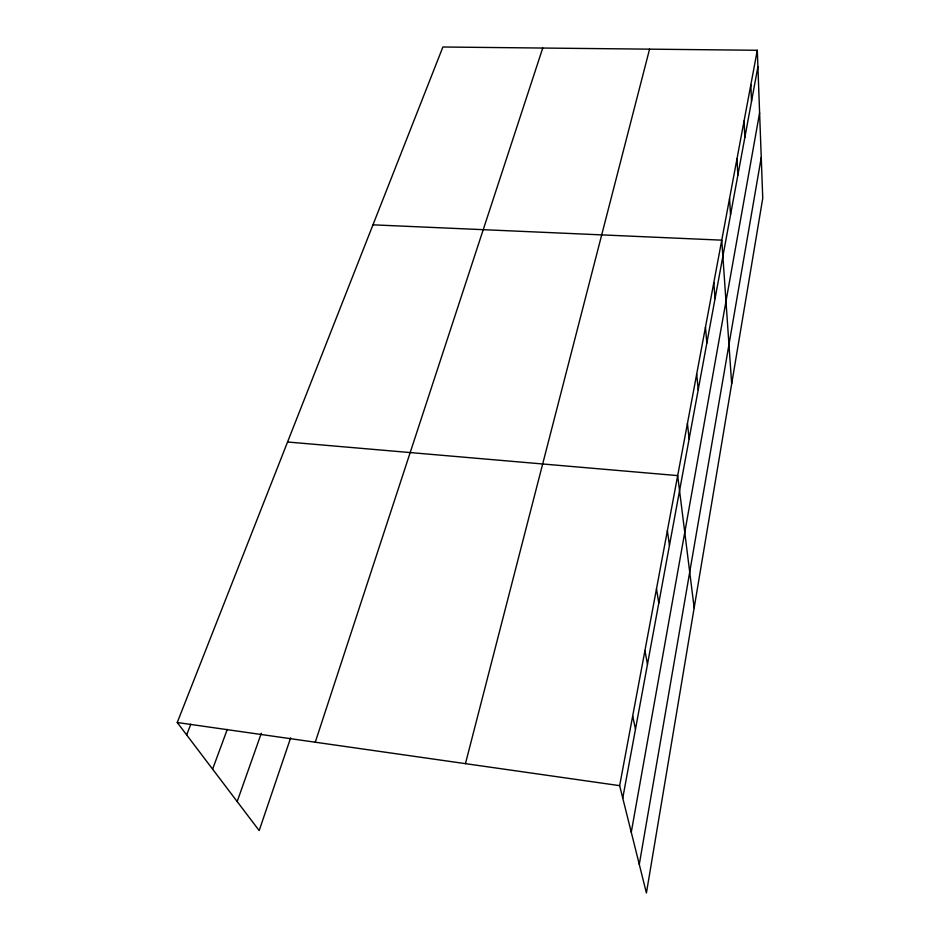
<?xml version="1.0" encoding="UTF-8"?>
<svg xmlns="http://www.w3.org/2000/svg" width="940" height="940" viewBox="0 0 940 940"><rect width="100%" height="100%" fill="white"/><g stroke="black" fill="none" stroke-linecap="round" stroke-linejoin="round"><path stroke-width="1.41" d="M639.282 864.4L761.247 157.497M631.269 832.264L759.602 112.871M622.75 798.095L757.91 66.752M757.299 50.278L762.751 198.258L646.414 893L619.648 785.652L757.299 50.278L442.893 47L177.249 722.519L259.182 830.584L290.648 737.865M465.453 763.644L649.564 49.15M315.264 742.212L542.744 48.046M237.174 801.562L261.308 733.27M212.605 769.155L227.292 729.381M186.661 734.927L190.82 724.164M372.969 224.825L721.755 240.158L731.673 383.826M287.558 442L677.681 475.605L694.167 607.839M177.249 722.519L619.648 785.652M632.679 716.022L635.487 729.17M644.934 650.55L647.472 664.298M656.484 588.863L658.787 603.127M667.388 530.642L669.456 545.341M687.434 423.505L689.138 438.886M696.681 374.096L698.22 389.736M705.47 327.19L706.845 343.041M713.812 282.599L715.058 298.626M729.558 198.505L730.545 214.778M736.984 158.825L737.865 175.181M744.069 120.978L744.856 137.381M750.837 84.823L751.518 101.273"/></g></svg>
